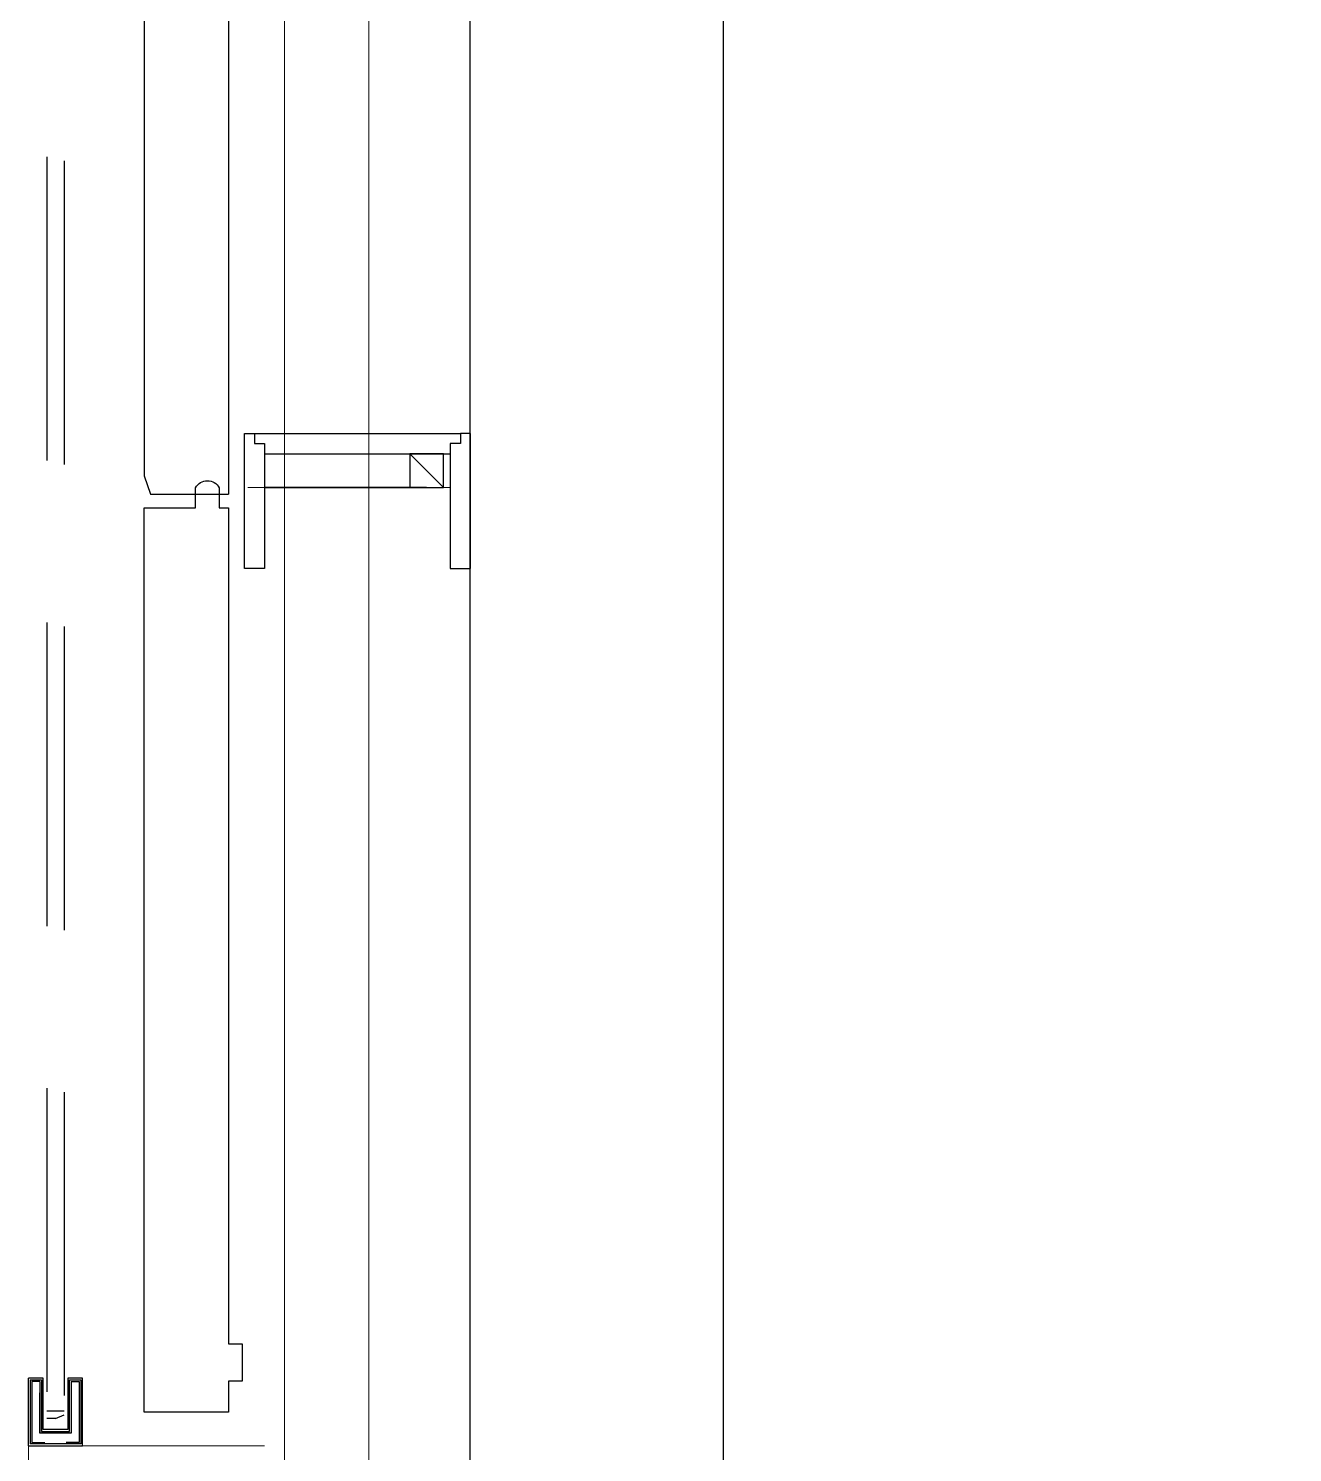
# Model space of a CAD drawing. Extents: x 152195838 to 160350639, y 364657247 to 370318102.
# Drawn here: x 157591918 to 157593791, y 365040821 to 365042932 of the extents above; entities that cross this region are included whole.
import ezdxf

# ---------------------------------------------------------------- set-up
doc = ezdxf.new("R2010")
doc.units = 0
doc.header["$MEASUREMENT"] = 0
doc.linetypes.add('HID', pattern=[2.3, 1.5, -0.8])
doc.layers.get('0').update_dxf_attribs({"linetype": 'CONTINUOUS'})
for name, color, linetype in [('4A.TEC 벽체 3', 4, 'CONTINUOUS'), ('4A.TEC 벽체 4', 7, 'CONTINUOUS'), ('XR-PLAN$0$PANEL', 4, 'CONTINUOUS'), ('XR-PLAN$0$자동도어', 4, 'CONTINUOUS'), ('㈜SE&C OPEN', 9, 'HID'), ('㈜SE&C 벽체 4', 7, 'CONTINUOUS')]:
    doc.layers.add(name, color=color, linetype=linetype)
doc.layers.add('DEFPOINT', color=135, linetype='CONTINUOUS', plot=False)

# ---------------------------------------------------------------- blocks, each defined once
blk = doc.blocks.new('sa9w7er')
at = {"layer": '4A.TEC 벽체 3', "lineweight": 0, "ltscale": 15}
blk.add_line((1986595.6, 837658.3), (1986595.6, 837958.3), dxfattribs=at)
at = {"layer": '4A.TEC 벽체 4', "color": 251, "lineweight": 0, "ltscale": 15}
for p, q in [((1985175.4, 837333.3), (1985175.4, 837683.3)), ((1985175.4, 837458.3), (1985175.4, 837333.3)), ((1985175.4, 837333.3), (1985050.4, 837333.3))]:
    blk.add_line(p, q, dxfattribs=at)
at = {"layer": 'XR-PLAN$0$PANEL', "linetype": 'Continuous'}
blk.add_line((1986595.6, 837683.3), (1986595.6, 837948.3), dxfattribs=at)
at = {"layer": 'XR-PLAN$0$자동도어', "linetype": 'Continuous', "ltscale": 10000}
for p, q in [((1986675.6, 837668.3), (1986675.6, 837973.3)), ((1986675.6, 837668.3), (1986675.6, 837973.3)), ((1986645.6, 837683.3), (1986645.6, 837958.3)), ((1986645.6, 837683.3), (1986645.6, 837958.3)), ((1986595.6, 837923.3), (1986595.6, 837693.3)), ((1986595.6, 837923.3), (1986595.6, 837693.3))]:
    blk.add_line(p, q, dxfattribs=at)
at = {"layer": 'XR-PLAN$0$자동도어', "linetype": 'Continuous'}
for p, q in [((1986645.6, 837898.3), (1986595.6, 837948.3)), ((1986645.6, 837898.3), (1986595.6, 837948.3)), ((1986595.6, 837708.3), (1986595.6, 837683.3)), ((1986585.4, 837514), (1986585.4, 837629.8)), ((1987824.6, 837629.8), (1986585.4, 837629.8)), ((1986585.4, 837514), (1986585.4, 837629.8)), ((1987824.6, 837629.8), (1986585.4, 837629.8)), ((1986612.8, 837504.8), (1986585.4, 837514)), ((1986612.8, 837504.8), (1986585.4, 837514)), ((1987824.6, 837504.8), (1986612.8, 837504.8)), ((1987824.6, 837504.8), (1986612.8, 837504.8))]:
    blk.add_line(p, q, dxfattribs=at)
for points in [[(1986660.6, 837973.3), (1986660.6, 837958.3), (1986475.6, 837958.3), (1986475.6, 837988.3), (1986675.6, 837988.3), (1986675.6, 837973.3)], [(1986660.6, 837973.3), (1986660.6, 837958.3), (1986475.6, 837958.3), (1986475.6, 837988.3), (1986675.6, 837988.3), (1986675.6, 837973.3)], [(1986645.6, 837898.3), (1986595.6, 837898.3), (1986595.6, 837948.3), (1986645.6, 837948.3)], [(1986645.6, 837898.3), (1986595.6, 837898.3), (1986595.6, 837948.3), (1986645.6, 837948.3)], [(1986660.6, 837668.3), (1986660.6, 837683.3), (1986475.6, 837683.3), (1986475.6, 837653.3), (1986675.6, 837653.3), (1986675.6, 837668.3)], [(1986660.6, 837668.3), (1986660.6, 837683.3), (1986475.6, 837683.3), (1986475.6, 837653.3), (1986675.6, 837653.3), (1986675.6, 837668.3)]]:
    blk.add_lwpolyline(points, close=True, dxfattribs=at)
at = {"layer": 'XR-PLAN$0$자동도어', "color": 8, "linetype": 'Continuous'}
blk.add_lwpolyline([(1985326.2, 837649.9), (1985270.9, 837649.9), (1985270.9, 837629.8), (1985225.3, 837629.8), (1985225.3, 837504.8), (1986565.4, 837504.8), (1986565.4, 837580.9), (1986595.1, 837580.9, 0.592566), (1986595.1, 837616), (1986565.4, 837616), (1986565.4, 837629.8), (1985326.2, 837629.8)], format="xyb", close=True, dxfattribs=at)
blk.add_lwpolyline([(1985326.2, 837649.9), (1985270.9, 837649.9), (1985270.9, 837629.8), (1985225.3, 837629.8), (1985225.3, 837504.8), (1986565.4, 837504.8), (1986565.4, 837580.9), (1986595.1, 837580.9, 0.592566), (1986595.1, 837616), (1986565.4, 837616), (1986565.4, 837629.8), (1985326.2, 837629.8)], format="xyb", close=True, dxfattribs=at)
at = {"layer": '㈜SE&C OPEN', "ltscale": 300}
for p, q in [((1990529.6, 837386.4), (1985221.3, 837386.4)), ((1990535.4, 837360.3), (1985215.5, 837360.3))]:
    blk.add_line(p, q, dxfattribs=at)
at = {"layer": '㈜SE&C 벽체 4'}
for p, q in [((1985175.4, 837413.3), (1985275.4, 837413.3)), ((1985175.4, 837410.7), (1985175.4, 837413.3)), ((1985175.4, 837333.3), (1985175.4, 837413.3)), ((1985272.8, 837410.7), (1985178, 837410.7)), ((1985178, 837410.7), (1985178, 837336)), ((1985270.5, 837408.4), (1985180.4, 837408.4)), ((1985180.4, 837408.4), (1985180.4, 837389.2)), ((1985270.5, 837396.4), (1985270.5, 837408.4)), ((1985272.8, 837394.1), (1985272.8, 837410.7)), ((1985275.4, 837413.3), (1985275.4, 837391.5)), ((1985194.2, 837396.5), (1985194.2, 837350.2)), ((1985253.6, 837396.5), (1985194.2, 837396.5)), ((1985270.5, 837396.5), (1985194.2, 837396.5)), ((1985194.2, 837396.5), (1985194.2, 837350.2)), ((1985196.6, 837352.6), (1985196.6, 837394.1)), ((1985196.6, 837394.1), (1985272.8, 837394.1)), ((1985199.2, 837391.5), (1985199.2, 837355.2)), ((1985275.4, 837391.5), (1985199.2, 837391.5)), ((1985215.5, 837373.4), (1985221.3, 837386.4)), ((1985227.1, 837360.3), (1985227.1, 837386.4)), ((1985180.4, 837338.3), (1985180.4, 837357.5)), ((1985215.5, 837373.4), (1985215.5, 837360.3)), ((1985272.8, 837336), (1985178, 837336)), ((1985270.5, 837338.3), (1985180.4, 837338.3)), ((1985194.2, 837350.2), (1985253.6, 837350.2)), ((1985270.5, 837350.2), (1985194.2, 837350.2)), ((1985272.8, 837352.6), (1985196.6, 837352.6)), ((1985199.2, 837355.2), (1985275.4, 837355.2)), ((1985270.5, 837350.2), (1985270.5, 837338.3)), ((1985272.8, 837335.9), (1985272.8, 837352.5)), ((1985275.4, 837355.1), (1985275.4, 837333.3)), ((1985175.4, 837333.3), (1985178.1, 837333.3)), ((1985175.4, 837333.3), (1985275.4, 837333.3))]:
    blk.add_line(p, q, dxfattribs=at)
blk = doc.blocks.new('A$C111325cc')
at = {"layer": 'DEFPOINT'}
blk.add_line((149276.3, 244000), (149276.3, 0), dxfattribs=at)

msp = doc.modelspace()

# ---------------------------------------------------------------- linework, layer by layer
at = {"layer": '4A.TEC 벽체 3', "flags": 128}
msp.add_lwpolyline([(157592572.0046, 365038581.8958), (157592572.0046, 365048481.8958)], dxfattribs=at)
at = {"layer": '4A.TEC 벽체 4', "color": 251, "lineweight": 0, "ltscale": 15}
for points in [[(157592297.0046, 365003721.8958), (157592297.0046, 365049681.8958)], [(157592422.0046, 365003721.8958), (157592422.0046, 365049556.8958), (157630422.0046, 365049556.8958), (157630422.0046, 365003846.8958), (157592297.0046, 365003846.8958)]]:
    msp.add_lwpolyline(points, dxfattribs=at)

# ---------------------------------------------------------------- block references
at = {"linetype": 'Continuous', "ltscale": 5, "xscale": -1, "rotation": 270}
msp.add_blockref('sa9w7er', (156754584.1707, 363055656.1222), dxfattribs=at)
at = {"layer": 'DEFPOINT'}
msp.add_blockref('A$C111325cc', (157443670.7413, 364896968.7328), dxfattribs=at)

doc.saveas('drawing.dxf')
